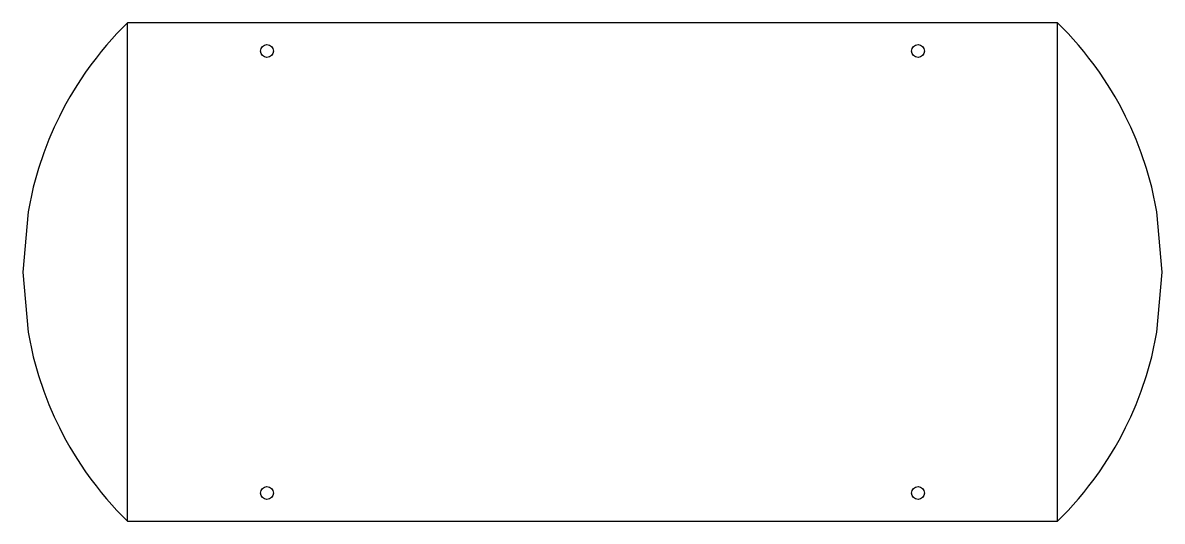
# Model space of a CAD drawing. Header units: millimetres. Extents: x 0 to 490, y 0 to 214.
import ezdxf

# ---------------------------------------------------------------- set-up
doc = ezdxf.new("R2010")
doc.units = ezdxf.units.MM
doc.layers.add('CUT', color=7, linetype='Continuous')
doc.layers.add('FOLD', color=5, linetype='Continuous')

msp = doc.modelspace()

# ---------------------------------------------------------------- linework, layer by layer
at = {"layer": 'CUT'}
msp.add_lwpolyline([(0, 107.12), (2.25, 81.24), (4.5, 70.66), (6.75, 62.63), (9, 55.95), (11.25, 50.13), (13.5, 44.93), (15.75, 40.21), (18, 35.88), (20.25, 31.86), (22.5, 28.1), (24.75, 24.58), (27, 21.27), (29.25, 18.13), (31.5, 15.16), (33.75, 12.33), (36, 9.63), (38.25, 7.06), (40.5, 4.6), (42.75, 2.25), (45, 0), (45, 0), (445, 0), (445, 0), (447.25, 2.25), (449.5, 4.6), (451.75, 7.06), (454, 9.63), (456.25, 12.33), (458.5, 15.16), (460.75, 18.13), (463, 21.27), (465.25, 24.58), (467.5, 28.1), (469.75, 31.86), (472, 35.88), (474.25, 40.21), (476.5, 44.93), (478.75, 50.13), (481, 55.95), (483.25, 62.63), (485.5, 70.66), (487.75, 81.24), (490, 107.12), (490, 107.12), (487.75, 133), (485.5, 143.59), (483.25, 151.61), (481, 158.3), (478.75, 164.12), (476.5, 169.31), (474.25, 174.03), (472, 178.37), (469.75, 182.39), (467.5, 186.14), (465.25, 189.66), (463, 192.98), (460.75, 196.11), (458.5, 199.09), (456.25, 201.92), (454, 204.61), (451.75, 207.18), (449.5, 209.64), (447.25, 211.99), (445, 214.24), (445, 214.24), (45, 214.24), (45, 214.24), (42.75, 211.99), (40.5, 209.64), (38.25, 207.18), (36, 204.61), (33.75, 201.92), (31.5, 199.09), (29.25, 196.11), (27, 192.98), (24.75, 189.66), (22.5, 186.14), (20.25, 182.39), (18, 178.37), (15.75, 174.03), (13.5, 169.31), (11.25, 164.12), (9, 158.3), (6.75, 151.61), (4.5, 143.59), (2.25, 133), (0, 107.12)], close=True, dxfattribs=at)
for centre in [(105, 202.12), (385, 202.12), (105, 12.12), (385, 12.12)]:
    msp.add_circle(centre, 2.75, dxfattribs=at)
at = {"layer": 'FOLD'}
for p, q in [((45, 0), (45, 214.24)), ((445, 0), (445, 214.24))]:
    msp.add_line(p, q, dxfattribs=at)

doc.saveas('drawing.dxf')
